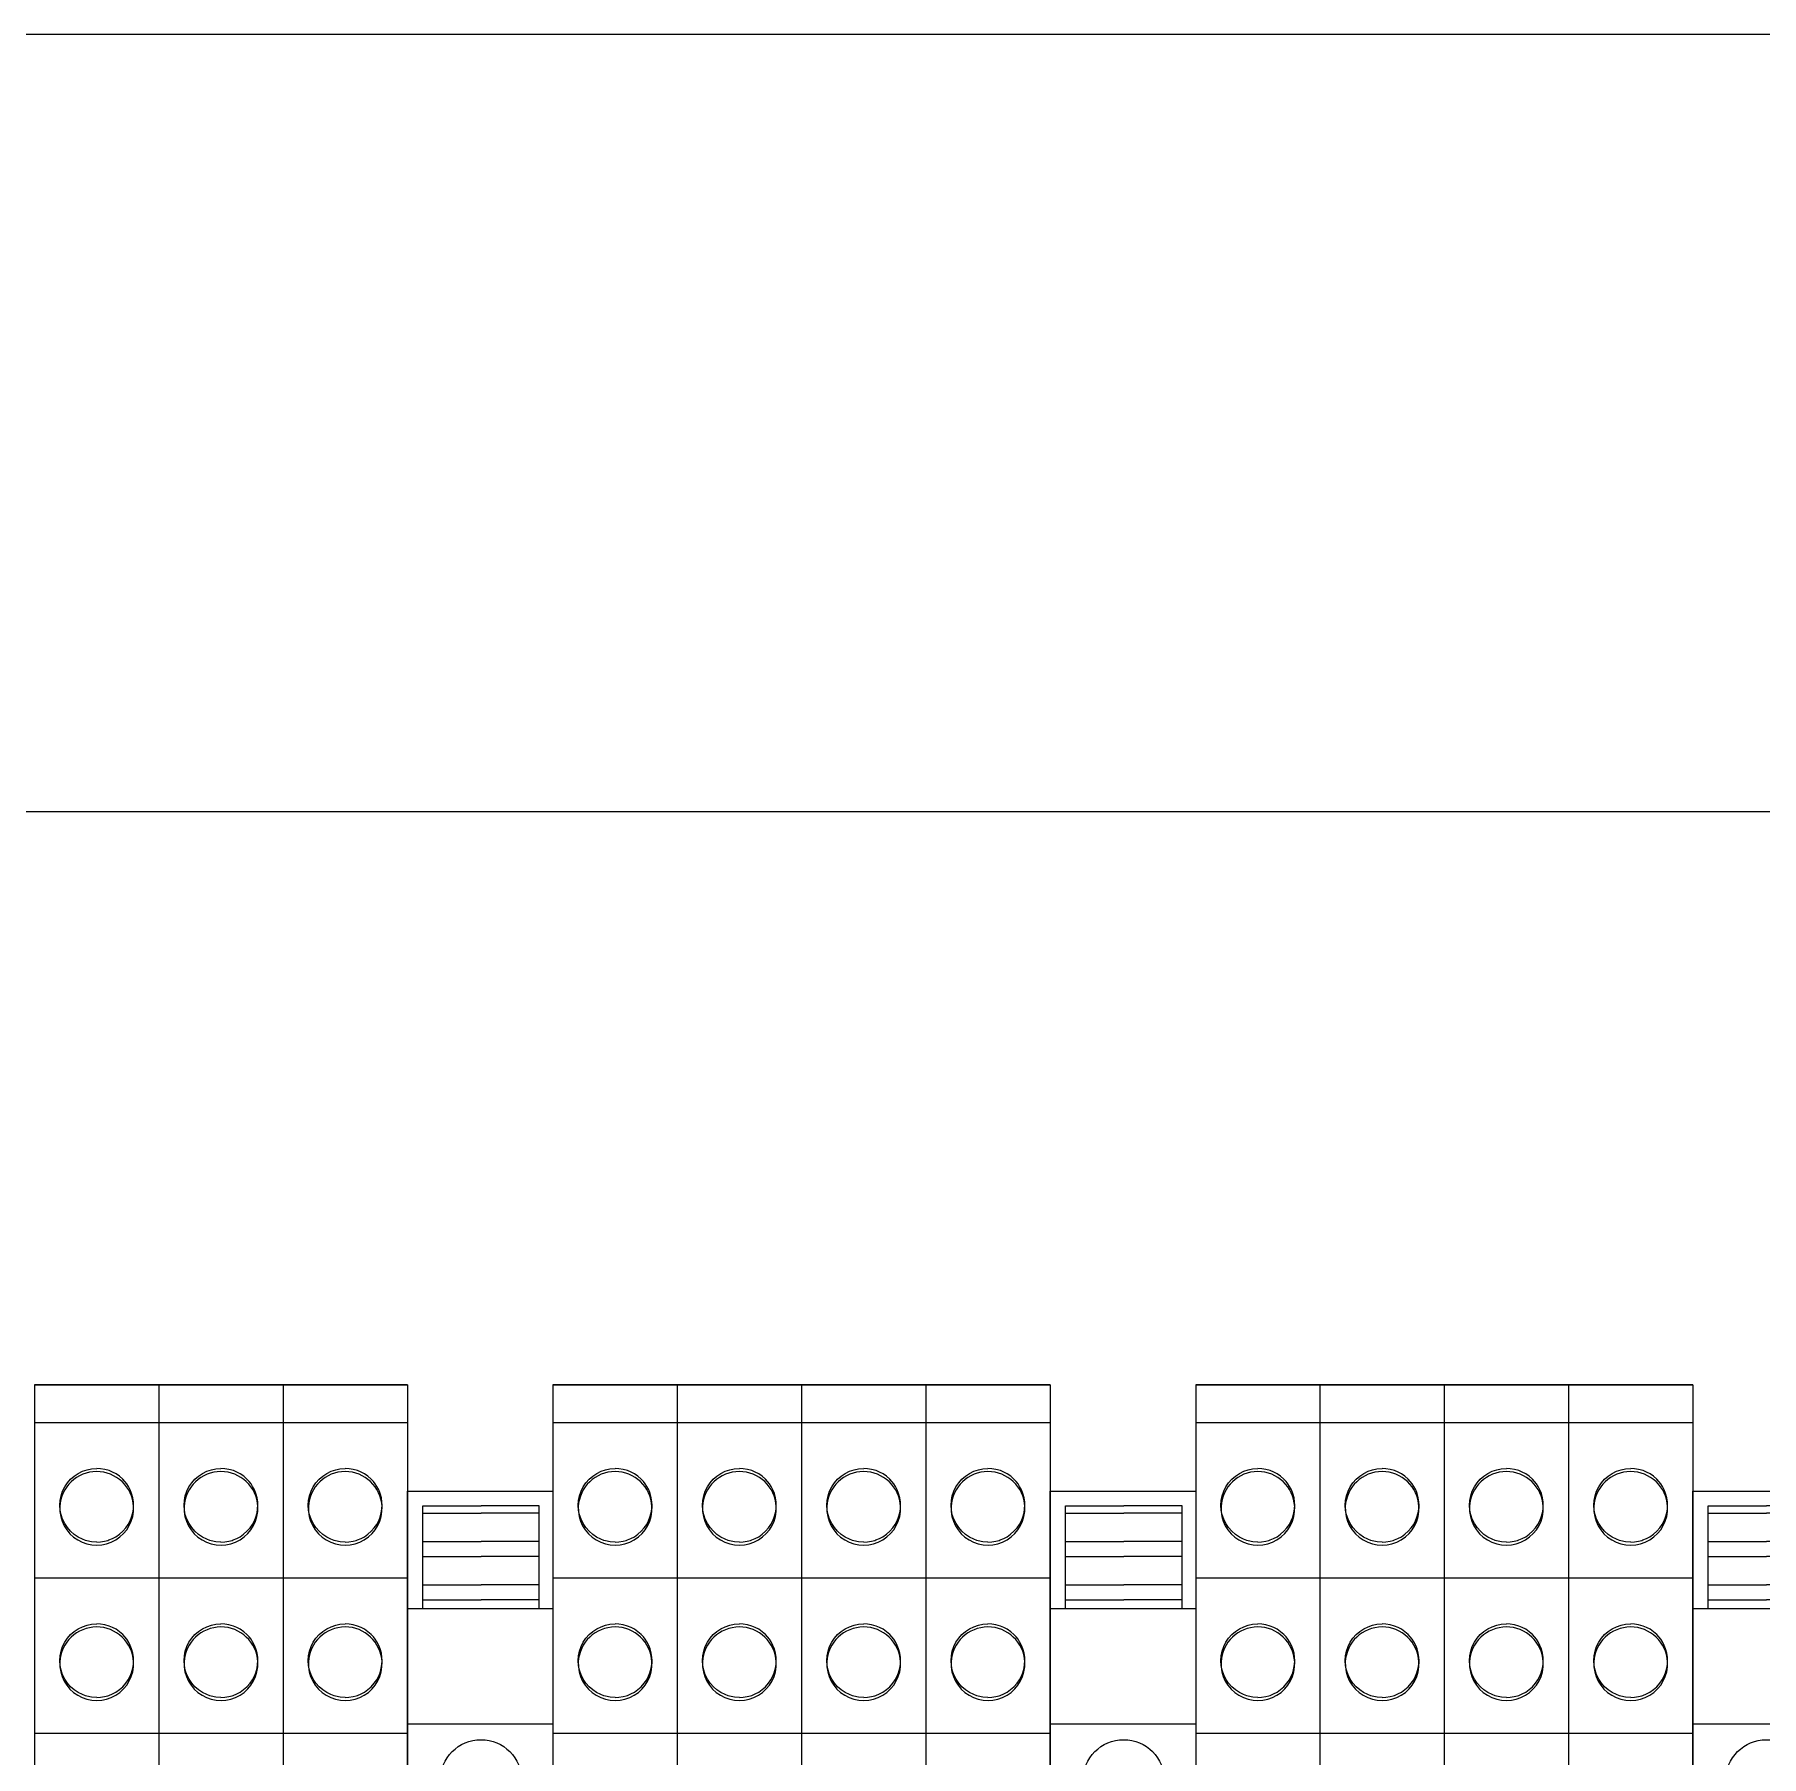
# Model space of a CAD drawing. Header units: millimetres. Extents: x 979 to 5828, y -1860 to 642.
# Drawn here: x 1389.6 to 1478.6, y 265.5 to 354.1 of the extents above; entities that cross this region are included whole.
import ezdxf

# ---------------------------------------------------------------- set-up
doc = ezdxf.new("R2010")
doc.units = ezdxf.units.MM
doc.layers.add('eProC - L2', color=41, linetype='Continuous', lineweight=20)

# ---------------------------------------------------------------- blocks, each defined once
blk = doc.blocks.new('eProC_Z_BPSN-SI-520')
at = {"layer": 'eProC - L2'}
for p, q in [((0.794, -6.05), (0.794, -0.749)), ((0.794, -0.749), (3.794, -0.749)), ((6.794, -0.749), (3.794, -0.749)), ((6.794, -6.05), (6.794, -0.749)), ((0.794, -1.131), (3.794, -1.131)), ((6.794, -1.131), (3.794, -1.131)), ((0.794, -2.594), (3.794, -2.594)), ((6.794, -2.594), (3.794, -2.594)), ((0.794, -3.358), (3.794, -3.358)), ((6.794, -3.358), (3.794, -3.358)), ((0.794, -4.822), (3.794, -4.822)), ((6.794, -4.822), (3.794, -4.822)), ((7.5, -6.05), (0, -6.05)), ((0.794, -5.585), (3.794, -5.585)), ((6.794, -5.585), (3.794, -5.585)), ((7.5, -11.996), (0, -11.996)), ((1.794, -42.11), (1.794, -21.11)), ((1.794, -21.11), (5.794, -21.11)), ((5.794, -42.11), (5.794, -21.11)), ((1.794, -27.11), (5.794, -27.11)), ((2.794, -35.795), (2.794, -27.11)), ((4.794, -35.795), (4.794, -27.11)), ((1.794, -35.795), (5.794, -35.795)), ((1.794, -37.396), (5.794, -37.396)), ((5.794, -38.389), (5.144, -37.396)), ((1.794, -42.11), (5.794, -42.11)), ((1.794, -59.11), (1.794, -44.11)), ((1.794, -44.11), (5.794, -44.11)), ((5.794, -59.11), (5.794, -44.11)), ((1.794, -59.11), (5.794, -59.11)), ((7.5, -60.072), (0, -60.072)), ((7.5, -61.577), (0, -61.577)), ((0.644, -78.601), (0.644, -61.577)), ((0.994, -78.601), (0.994, -61.577)), ((6.594, -61.647), (0.994, -61.647)), ((6.594, -78.601), (6.594, -61.577)), ((6.944, -78.601), (6.944, -61.577)), ((0.994, -67.83), (0.644, -67.83)), ((6.594, -67.83), (6.944, -67.83)), ((6.594, -68.91), (0.994, -68.91)), ((1.294, -77.853), (1.294, -69.103)), ((6.594, -69.103), (1.294, -69.103)), ((0.994, -70.001), (0.644, -70.001)), ((6.594, -69.783), (1.294, -69.783)), ((6.594, -70.001), (6.944, -70.001)), ((6.594, -70.757), (1.294, -70.757)), ((0.644, -71.801), (0.994, -71.801)), ((6.594, -71.919), (1.294, -71.919)), ((6.944, -71.801), (6.594, -71.801)), ((6.594, -72.893), (1.294, -72.893)), ((6.594, -74.054), (1.294, -74.054)), ((0.994, -74.801), (0.644, -74.801)), ((6.594, -75.029), (1.294, -75.029)), ((6.594, -74.801), (6.944, -74.801)), ((6.594, -76.19), (1.294, -76.19)), ((6.594, -77.165), (1.294, -77.165)), ((6.594, -77.853), (1.294, -77.853)), ((6.594, -78.601), (0.994, -78.601))]:
    blk.add_line(p, q, dxfattribs=at)
blk.add_lwpolyline([(0, 0), (7.5, 0), (7.5, -78.601), (0, -78.601)], close=True, dxfattribs=at)
for centre in [(3.794, -14.89), (3.794, -64.565)]:
    blk.add_circle(centre, 2.1, dxfattribs=at)

msp = doc.modelspace()

# ---------------------------------------------------------------- linework, layer by layer
msp.add_lwpolyline([(1098.068, 354.106), (1098.068, 314.106), (1598.068, 314.106), (1598.068, 354.106), (1098.068, 354.106)])
at = {"layer": 'eProC - L2'}
for p, q in [((1389.616, 284.581), (1389.616, 196.603)), ((1396.016, 284.581), (1389.616, 284.581)), ((1389.616, 284.581), (1389.616, 260.092)), ((1396.016, 284.58), (1389.616, 284.58)), ((1396.016, 284.574), (1389.616, 284.574)), ((1396.016, 284.581), (1396.016, 196.603)), ((1402.416, 284.581), (1396.016, 284.581)), ((1396.016, 284.581), (1396.016, 260.092)), ((1402.416, 284.58), (1396.016, 284.58)), ((1402.416, 284.574), (1396.016, 284.574)), ((1402.416, 284.581), (1402.416, 196.603)), ((1408.816, 284.581), (1402.416, 284.581)), ((1402.416, 284.581), (1402.416, 260.092)), ((1408.816, 284.58), (1402.416, 284.58)), ((1408.816, 284.574), (1402.416, 284.574)), ((1408.816, 284.581), (1408.816, 196.603)), ((1408.816, 284.581), (1408.816, 260.092)), ((1422.716, 284.581), (1416.316, 284.581)), ((1416.316, 284.581), (1416.316, 260.092)), ((1422.716, 284.58), (1416.316, 284.58)), ((1422.716, 284.574), (1416.316, 284.574)), ((1422.716, 284.581), (1422.716, 196.603)), ((1429.116, 284.581), (1422.716, 284.581)), ((1422.716, 284.581), (1422.716, 260.092)), ((1429.116, 284.58), (1422.716, 284.58)), ((1429.116, 284.574), (1422.716, 284.574)), ((1429.116, 284.581), (1429.116, 196.603)), ((1435.516, 284.581), (1429.116, 284.581)), ((1429.116, 284.581), (1429.116, 260.092)), ((1435.516, 284.58), (1429.116, 284.58)), ((1435.516, 284.574), (1429.116, 284.574)), ((1435.516, 284.581), (1435.516, 196.603)), ((1441.916, 284.581), (1435.516, 284.581)), ((1435.516, 284.581), (1435.516, 260.092)), ((1441.916, 284.58), (1435.516, 284.58)), ((1441.916, 284.574), (1435.516, 284.574)), ((1441.916, 284.581), (1441.916, 196.603)), ((1441.916, 284.581), (1441.916, 260.092)), ((1455.816, 284.581), (1449.416, 284.581)), ((1449.416, 284.581), (1449.416, 260.092)), ((1455.816, 284.58), (1449.416, 284.58)), ((1455.816, 284.574), (1449.416, 284.574)), ((1455.816, 284.581), (1455.816, 196.603)), ((1462.216, 284.581), (1455.816, 284.581)), ((1455.816, 284.581), (1455.816, 260.092)), ((1462.216, 284.58), (1455.816, 284.58)), ((1462.216, 284.574), (1455.816, 284.574)), ((1462.216, 284.581), (1462.216, 196.603)), ((1468.616, 284.581), (1462.216, 284.581)), ((1462.216, 284.581), (1462.216, 260.092)), ((1468.616, 284.58), (1462.216, 284.58)), ((1468.616, 284.574), (1462.216, 284.574)), ((1468.616, 284.581), (1468.616, 196.603)), ((1475.016, 284.581), (1468.616, 284.581)), ((1468.616, 284.581), (1468.616, 260.092)), ((1475.016, 284.58), (1468.616, 284.58)), ((1475.016, 284.574), (1468.616, 284.574)), ((1475.016, 284.581), (1475.016, 196.603)), ((1475.016, 284.581), (1475.016, 260.092)), ((1396.016, 282.629), (1389.616, 282.629)), ((1402.416, 282.629), (1396.016, 282.629)), ((1408.816, 282.629), (1402.416, 282.629)), ((1422.716, 282.629), (1416.316, 282.629)), ((1429.116, 282.629), (1422.716, 282.629)), ((1435.516, 282.629), (1429.116, 282.629)), ((1441.916, 282.629), (1435.516, 282.629)), ((1455.816, 282.629), (1449.416, 282.629)), ((1462.216, 282.629), (1455.816, 282.629)), ((1468.616, 282.629), (1462.216, 282.629)), ((1475.016, 282.629), (1468.616, 282.629)), ((1390.916, 278.388), (1390.916, 278.226)), ((1394.717, 278.226), (1394.717, 278.388)), ((1397.316, 278.388), (1397.316, 278.226)), ((1401.117, 278.226), (1401.117, 278.388)), ((1403.716, 278.388), (1403.716, 278.226)), ((1407.517, 278.226), (1407.517, 278.388)), ((1417.616, 278.388), (1417.616, 278.226)), ((1421.417, 278.226), (1421.417, 278.388)), ((1424.016, 278.388), (1424.016, 278.226)), ((1427.817, 278.226), (1427.817, 278.388)), ((1430.416, 278.388), (1430.416, 278.226)), ((1434.217, 278.226), (1434.217, 278.388)), ((1436.816, 278.388), (1436.816, 278.226)), ((1440.617, 278.226), (1440.617, 278.388)), ((1450.716, 278.388), (1450.716, 278.226)), ((1454.517, 278.226), (1454.517, 278.388)), ((1457.116, 278.388), (1457.116, 278.226)), ((1460.917, 278.226), (1460.917, 278.388)), ((1463.516, 278.388), (1463.516, 278.226)), ((1467.317, 278.226), (1467.317, 278.388)), ((1469.916, 278.388), (1469.916, 278.226)), ((1473.717, 278.226), (1473.717, 278.388)), ((1396.016, 274.629), (1389.616, 274.629)), ((1402.416, 274.629), (1396.016, 274.629)), ((1408.816, 274.629), (1402.416, 274.629)), ((1422.716, 274.629), (1416.316, 274.629)), ((1429.116, 274.629), (1422.716, 274.629)), ((1435.516, 274.629), (1429.116, 274.629)), ((1441.916, 274.629), (1435.516, 274.629)), ((1455.816, 274.629), (1449.416, 274.629)), ((1462.216, 274.629), (1455.816, 274.629)), ((1468.616, 274.629), (1462.216, 274.629)), ((1475.016, 274.629), (1468.616, 274.629)), ((1390.916, 270.388), (1390.916, 270.226)), ((1394.717, 270.226), (1394.717, 270.388)), ((1397.316, 270.388), (1397.316, 270.226)), ((1401.117, 270.226), (1401.117, 270.388)), ((1403.716, 270.388), (1403.716, 270.226)), ((1407.517, 270.226), (1407.517, 270.388)), ((1417.616, 270.388), (1417.616, 270.226)), ((1421.417, 270.226), (1421.417, 270.388)), ((1424.016, 270.388), (1424.016, 270.226)), ((1427.817, 270.226), (1427.817, 270.388)), ((1430.416, 270.388), (1430.416, 270.226)), ((1434.217, 270.226), (1434.217, 270.388)), ((1436.816, 270.388), (1436.816, 270.226)), ((1440.617, 270.226), (1440.617, 270.388)), ((1450.716, 270.388), (1450.716, 270.226)), ((1454.517, 270.226), (1454.517, 270.388)), ((1457.116, 270.388), (1457.116, 270.226)), ((1460.917, 270.226), (1460.917, 270.388)), ((1463.516, 270.388), (1463.516, 270.226)), ((1467.317, 270.226), (1467.317, 270.388)), ((1469.916, 270.388), (1469.916, 270.226)), ((1473.717, 270.226), (1473.717, 270.388)), ((1396.016, 266.629), (1389.616, 266.629)), ((1402.416, 266.629), (1396.016, 266.629)), ((1408.816, 266.629), (1402.416, 266.629)), ((1422.716, 266.629), (1416.316, 266.629)), ((1429.116, 266.629), (1422.716, 266.629)), ((1435.516, 266.629), (1429.116, 266.629)), ((1441.916, 266.629), (1435.516, 266.629)), ((1455.816, 266.629), (1449.416, 266.629)), ((1462.216, 266.629), (1455.816, 266.629)), ((1468.616, 266.629), (1462.216, 266.629)), ((1475.016, 266.629), (1468.616, 266.629))]:
    msp.add_line(p, q, dxfattribs=at)
for points in [[(1390.916, 278.388), (1390.932, 278.636), (1390.981, 278.878), (1391.061, 279.113), (1391.171, 279.335), (1391.309, 279.539), (1391.473, 279.726), (1391.661, 279.889), (1391.867, 280.026), (1392.089, 280.135), (1392.325, 280.214), (1392.546, 280.257), (1392.817, 280.278)], [(1394.717, 278.388), (1394.709, 278.563), (1394.678, 278.767), (1394.617, 278.993), (1394.545, 279.174), (1394.447, 279.36), (1394.365, 279.485), (1394.269, 279.608), (1394.158, 279.728), (1393.989, 279.877), (1393.812, 279.999), (1393.634, 280.095), (1393.456, 280.168), (1393.228, 280.234), (1393.013, 280.268), (1392.817, 280.278)], [(1397.316, 278.388), (1397.332, 278.636), (1397.381, 278.878), (1397.461, 279.113), (1397.571, 279.335), (1397.709, 279.539), (1397.873, 279.726), (1398.061, 279.889), (1398.267, 280.026), (1398.489, 280.135), (1398.725, 280.214), (1398.946, 280.257), (1399.217, 280.278)], [(1401.117, 278.388), (1401.109, 278.563), (1401.078, 278.767), (1401.017, 278.993), (1400.945, 279.174), (1400.847, 279.36), (1400.765, 279.485), (1400.669, 279.608), (1400.558, 279.728), (1400.389, 279.877), (1400.212, 279.999), (1400.034, 280.095), (1399.856, 280.168), (1399.628, 280.234), (1399.413, 280.268), (1399.217, 280.278)], [(1403.716, 278.388), (1403.732, 278.636), (1403.781, 278.878), (1403.861, 279.113), (1403.971, 279.335), (1404.109, 279.539), (1404.273, 279.726), (1404.461, 279.889), (1404.667, 280.026), (1404.889, 280.135), (1405.125, 280.214), (1405.346, 280.257), (1405.617, 280.278)], [(1407.517, 278.388), (1407.509, 278.563), (1407.478, 278.767), (1407.417, 278.993), (1407.345, 279.174), (1407.247, 279.36), (1407.165, 279.485), (1407.069, 279.608), (1406.958, 279.728), (1406.789, 279.877), (1406.612, 279.999), (1406.434, 280.095), (1406.256, 280.168), (1406.028, 280.234), (1405.813, 280.268), (1405.617, 280.278)], [(1417.616, 278.388), (1417.632, 278.636), (1417.681, 278.878), (1417.761, 279.113), (1417.871, 279.335), (1418.009, 279.539), (1418.173, 279.726), (1418.361, 279.889), (1418.567, 280.026), (1418.789, 280.135), (1419.025, 280.214), (1419.246, 280.257), (1419.517, 280.278)], [(1421.417, 278.388), (1421.409, 278.563), (1421.378, 278.767), (1421.317, 278.993), (1421.245, 279.174), (1421.147, 279.36), (1421.065, 279.485), (1420.969, 279.608), (1420.858, 279.728), (1420.689, 279.877), (1420.512, 279.999), (1420.334, 280.095), (1420.156, 280.168), (1419.928, 280.234), (1419.713, 280.268), (1419.517, 280.278)], [(1424.016, 278.388), (1424.032, 278.636), (1424.081, 278.878), (1424.161, 279.113), (1424.271, 279.335), (1424.409, 279.539), (1424.573, 279.726), (1424.761, 279.889), (1424.967, 280.026), (1425.189, 280.135), (1425.425, 280.214), (1425.646, 280.257), (1425.917, 280.278)], [(1427.817, 278.388), (1427.809, 278.563), (1427.778, 278.767), (1427.717, 278.993), (1427.645, 279.174), (1427.547, 279.36), (1427.465, 279.485), (1427.369, 279.608), (1427.258, 279.728), (1427.089, 279.877), (1426.912, 279.999), (1426.734, 280.095), (1426.556, 280.168), (1426.328, 280.234), (1426.113, 280.268), (1425.917, 280.278)], [(1430.416, 278.388), (1430.432, 278.636), (1430.481, 278.878), (1430.561, 279.113), (1430.671, 279.335), (1430.809, 279.539), (1430.973, 279.726), (1431.161, 279.889), (1431.367, 280.026), (1431.589, 280.135), (1431.825, 280.214), (1432.046, 280.257), (1432.317, 280.278)], [(1434.217, 278.388), (1434.209, 278.563), (1434.178, 278.767), (1434.117, 278.993), (1434.045, 279.174), (1433.947, 279.36), (1433.865, 279.485), (1433.769, 279.608), (1433.658, 279.728), (1433.489, 279.877), (1433.312, 279.999), (1433.134, 280.095), (1432.956, 280.168), (1432.728, 280.234), (1432.513, 280.268), (1432.317, 280.278)], [(1436.816, 278.388), (1436.832, 278.636), (1436.881, 278.878), (1436.961, 279.113), (1437.071, 279.335), (1437.209, 279.539), (1437.373, 279.726), (1437.561, 279.889), (1437.767, 280.026), (1437.989, 280.135), (1438.225, 280.214), (1438.446, 280.257), (1438.717, 280.278)], [(1440.617, 278.388), (1440.609, 278.563), (1440.578, 278.767), (1440.517, 278.993), (1440.445, 279.174), (1440.347, 279.36), (1440.265, 279.485), (1440.169, 279.608), (1440.058, 279.728), (1439.889, 279.877), (1439.712, 279.999), (1439.534, 280.095), (1439.356, 280.168), (1439.128, 280.234), (1438.913, 280.268), (1438.717, 280.278)], [(1450.716, 278.388), (1450.732, 278.636), (1450.781, 278.878), (1450.861, 279.113), (1450.971, 279.335), (1451.109, 279.539), (1451.273, 279.726), (1451.461, 279.889), (1451.667, 280.026), (1451.889, 280.135), (1452.125, 280.214), (1452.346, 280.257), (1452.617, 280.278)], [(1454.517, 278.388), (1454.509, 278.563), (1454.478, 278.767), (1454.417, 278.993), (1454.345, 279.174), (1454.247, 279.36), (1454.165, 279.485), (1454.069, 279.608), (1453.958, 279.728), (1453.789, 279.877), (1453.612, 279.999), (1453.434, 280.095), (1453.256, 280.168), (1453.028, 280.234), (1452.813, 280.268), (1452.617, 280.278)], [(1457.116, 278.388), (1457.132, 278.636), (1457.181, 278.878), (1457.261, 279.113), (1457.371, 279.335), (1457.509, 279.539), (1457.673, 279.726), (1457.861, 279.889), (1458.067, 280.026), (1458.289, 280.135), (1458.525, 280.214), (1458.746, 280.257), (1459.017, 280.278)], [(1460.917, 278.388), (1460.909, 278.563), (1460.878, 278.767), (1460.817, 278.993), (1460.745, 279.174), (1460.647, 279.36), (1460.565, 279.485), (1460.469, 279.608), (1460.358, 279.728), (1460.189, 279.877), (1460.012, 279.999), (1459.834, 280.095), (1459.656, 280.168), (1459.428, 280.234), (1459.213, 280.268), (1459.017, 280.278)], [(1463.516, 278.388), (1463.532, 278.636), (1463.581, 278.878), (1463.661, 279.113), (1463.771, 279.335), (1463.909, 279.539), (1464.073, 279.726), (1464.261, 279.889), (1464.467, 280.026), (1464.689, 280.135), (1464.925, 280.214), (1465.146, 280.257), (1465.417, 280.278)], [(1467.317, 278.388), (1467.309, 278.563), (1467.278, 278.767), (1467.217, 278.993), (1467.145, 279.174), (1467.047, 279.36), (1466.965, 279.485), (1466.869, 279.608), (1466.758, 279.728), (1466.589, 279.877), (1466.412, 279.999), (1466.234, 280.095), (1466.056, 280.168), (1465.828, 280.234), (1465.613, 280.268), (1465.417, 280.278)], [(1469.916, 278.388), (1469.932, 278.636), (1469.981, 278.878), (1470.061, 279.113), (1470.171, 279.335), (1470.309, 279.539), (1470.473, 279.726), (1470.661, 279.889), (1470.867, 280.026), (1471.089, 280.135), (1471.325, 280.214), (1471.546, 280.257), (1471.817, 280.278)], [(1473.717, 278.388), (1473.709, 278.563), (1473.678, 278.767), (1473.617, 278.993), (1473.545, 279.174), (1473.447, 279.36), (1473.365, 279.485), (1473.269, 279.608), (1473.158, 279.728), (1472.989, 279.877), (1472.812, 279.999), (1472.634, 280.095), (1472.456, 280.168), (1472.228, 280.234), (1472.013, 280.268), (1471.817, 280.278)], [(1392.242, 276.578), (1392.081, 276.636), (1391.864, 276.743), (1391.662, 276.88), (1391.474, 277.046), (1391.309, 277.234), (1391.172, 277.439), (1391.061, 277.662), (1390.981, 277.898), (1390.933, 278.14), (1390.916, 278.388), (1390.916, 278.388)], [(1393.387, 276.577), (1393.451, 276.599), (1393.629, 276.672), (1393.809, 276.769), (1393.986, 276.893), (1394.158, 277.044), (1394.314, 277.221), (1394.441, 277.404), (1394.539, 277.587), (1394.612, 277.767), (1394.675, 277.993), (1394.707, 278.201), (1394.717, 278.385), (1394.717, 278.388)], [(1398.642, 276.578), (1398.481, 276.636), (1398.264, 276.743), (1398.062, 276.88), (1397.874, 277.046), (1397.709, 277.234), (1397.572, 277.439), (1397.461, 277.662), (1397.381, 277.898), (1397.333, 278.14), (1397.316, 278.388), (1397.316, 278.388)], [(1399.787, 276.577), (1399.851, 276.599), (1400.029, 276.672), (1400.209, 276.769), (1400.386, 276.893), (1400.558, 277.044), (1400.714, 277.221), (1400.841, 277.404), (1400.939, 277.587), (1401.012, 277.767), (1401.075, 277.993), (1401.107, 278.201), (1401.117, 278.385), (1401.117, 278.388)], [(1405.042, 276.578), (1404.881, 276.636), (1404.664, 276.743), (1404.462, 276.88), (1404.274, 277.046), (1404.109, 277.234), (1403.972, 277.439), (1403.861, 277.662), (1403.781, 277.898), (1403.733, 278.14), (1403.716, 278.388), (1403.716, 278.388)], [(1406.187, 276.577), (1406.251, 276.599), (1406.429, 276.672), (1406.609, 276.769), (1406.786, 276.893), (1406.958, 277.044), (1407.114, 277.221), (1407.241, 277.404), (1407.339, 277.587), (1407.412, 277.767), (1407.475, 277.993), (1407.507, 278.201), (1407.517, 278.385), (1407.517, 278.388)], [(1418.942, 276.578), (1418.781, 276.636), (1418.564, 276.743), (1418.362, 276.88), (1418.174, 277.046), (1418.009, 277.234), (1417.872, 277.439), (1417.761, 277.662), (1417.681, 277.898), (1417.633, 278.14), (1417.616, 278.388), (1417.616, 278.388)], [(1420.087, 276.577), (1420.151, 276.599), (1420.329, 276.672), (1420.509, 276.769), (1420.686, 276.893), (1420.858, 277.044), (1421.014, 277.221), (1421.141, 277.404), (1421.239, 277.587), (1421.312, 277.767), (1421.375, 277.993), (1421.407, 278.201), (1421.417, 278.385), (1421.417, 278.388)], [(1425.342, 276.578), (1425.181, 276.636), (1424.964, 276.743), (1424.762, 276.88), (1424.574, 277.046), (1424.409, 277.234), (1424.272, 277.439), (1424.161, 277.662), (1424.081, 277.898), (1424.033, 278.14), (1424.016, 278.388), (1424.016, 278.388)], [(1426.487, 276.577), (1426.551, 276.599), (1426.729, 276.672), (1426.909, 276.769), (1427.086, 276.893), (1427.258, 277.044), (1427.414, 277.221), (1427.541, 277.404), (1427.639, 277.587), (1427.712, 277.767), (1427.775, 277.993), (1427.807, 278.201), (1427.817, 278.385), (1427.817, 278.388)], [(1431.742, 276.578), (1431.581, 276.636), (1431.364, 276.743), (1431.162, 276.88), (1430.974, 277.046), (1430.809, 277.234), (1430.672, 277.439), (1430.561, 277.662), (1430.481, 277.898), (1430.433, 278.14), (1430.416, 278.388), (1430.416, 278.388)], [(1432.887, 276.577), (1432.951, 276.599), (1433.129, 276.672), (1433.309, 276.769), (1433.486, 276.893), (1433.658, 277.044), (1433.814, 277.221), (1433.941, 277.404), (1434.039, 277.587), (1434.112, 277.767), (1434.175, 277.993), (1434.207, 278.201), (1434.217, 278.385), (1434.217, 278.388)], [(1438.142, 276.578), (1437.981, 276.636), (1437.764, 276.743), (1437.562, 276.88), (1437.374, 277.046), (1437.209, 277.234), (1437.072, 277.439), (1436.961, 277.662), (1436.881, 277.898), (1436.833, 278.14), (1436.816, 278.388), (1436.816, 278.388)], [(1439.287, 276.577), (1439.351, 276.599), (1439.529, 276.672), (1439.709, 276.769), (1439.886, 276.893), (1440.058, 277.044), (1440.214, 277.221), (1440.341, 277.404), (1440.439, 277.587), (1440.512, 277.767), (1440.575, 277.993), (1440.607, 278.201), (1440.617, 278.385), (1440.617, 278.388)], [(1452.042, 276.578), (1451.881, 276.636), (1451.664, 276.743), (1451.462, 276.88), (1451.274, 277.046), (1451.109, 277.234), (1450.972, 277.439), (1450.861, 277.662), (1450.781, 277.898), (1450.733, 278.14), (1450.716, 278.388), (1450.716, 278.388)], [(1453.187, 276.577), (1453.251, 276.599), (1453.429, 276.672), (1453.609, 276.769), (1453.786, 276.893), (1453.958, 277.044), (1454.114, 277.221), (1454.241, 277.404), (1454.339, 277.587), (1454.412, 277.767), (1454.475, 277.993), (1454.507, 278.201), (1454.517, 278.385), (1454.517, 278.388)], [(1458.442, 276.578), (1458.281, 276.636), (1458.064, 276.743), (1457.862, 276.88), (1457.674, 277.046), (1457.509, 277.234), (1457.372, 277.439), (1457.261, 277.662), (1457.181, 277.898), (1457.133, 278.14), (1457.116, 278.388), (1457.116, 278.388)], [(1459.587, 276.577), (1459.651, 276.599), (1459.829, 276.672), (1460.009, 276.769), (1460.186, 276.893), (1460.358, 277.044), (1460.514, 277.221), (1460.641, 277.404), (1460.739, 277.587), (1460.812, 277.767), (1460.875, 277.993), (1460.907, 278.201), (1460.917, 278.385), (1460.917, 278.388)], [(1464.842, 276.578), (1464.681, 276.636), (1464.464, 276.743), (1464.262, 276.88), (1464.074, 277.046), (1463.909, 277.234), (1463.772, 277.439), (1463.661, 277.662), (1463.581, 277.898), (1463.533, 278.14), (1463.516, 278.388), (1463.516, 278.388)], [(1465.987, 276.577), (1466.051, 276.599), (1466.229, 276.672), (1466.409, 276.769), (1466.586, 276.893), (1466.758, 277.044), (1466.914, 277.221), (1467.041, 277.404), (1467.139, 277.587), (1467.212, 277.767), (1467.275, 277.993), (1467.307, 278.201), (1467.317, 278.385), (1467.317, 278.388)], [(1471.242, 276.578), (1471.081, 276.636), (1470.864, 276.743), (1470.662, 276.88), (1470.474, 277.046), (1470.309, 277.234), (1470.172, 277.439), (1470.061, 277.662), (1469.981, 277.898), (1469.933, 278.14), (1469.916, 278.388), (1469.916, 278.388)], [(1472.387, 276.577), (1472.451, 276.599), (1472.629, 276.672), (1472.809, 276.769), (1472.986, 276.893), (1473.158, 277.044), (1473.314, 277.221), (1473.441, 277.404), (1473.539, 277.587), (1473.612, 277.767), (1473.675, 277.993), (1473.707, 278.201), (1473.717, 278.385), (1473.717, 278.388)], [(1392.817, 276.489), (1392.557, 276.509), (1392.312, 276.558), (1392.242, 276.578)], [(1392.817, 276.489), (1393.01, 276.499), (1393.223, 276.533), (1393.387, 276.577)], [(1399.217, 276.489), (1398.957, 276.509), (1398.712, 276.558), (1398.642, 276.578)], [(1399.217, 276.489), (1399.41, 276.499), (1399.623, 276.533), (1399.787, 276.577)], [(1405.617, 276.489), (1405.357, 276.509), (1405.112, 276.558), (1405.042, 276.578)], [(1405.617, 276.489), (1405.81, 276.499), (1406.023, 276.533), (1406.187, 276.577)], [(1419.517, 276.489), (1419.257, 276.509), (1419.012, 276.558), (1418.942, 276.578)], [(1419.517, 276.489), (1419.71, 276.499), (1419.923, 276.533), (1420.087, 276.577)], [(1425.917, 276.489), (1425.657, 276.509), (1425.412, 276.558), (1425.342, 276.578)], [(1425.917, 276.489), (1426.11, 276.499), (1426.323, 276.533), (1426.487, 276.577)], [(1432.317, 276.489), (1432.057, 276.509), (1431.812, 276.558), (1431.742, 276.578)], [(1432.317, 276.489), (1432.51, 276.499), (1432.723, 276.533), (1432.887, 276.577)], [(1438.717, 276.489), (1438.457, 276.509), (1438.212, 276.558), (1438.142, 276.578)], [(1438.717, 276.489), (1438.91, 276.499), (1439.123, 276.533), (1439.287, 276.577)], [(1452.617, 276.489), (1452.357, 276.509), (1452.112, 276.558), (1452.042, 276.578)], [(1452.617, 276.489), (1452.81, 276.499), (1453.023, 276.533), (1453.187, 276.577)], [(1459.017, 276.489), (1458.757, 276.509), (1458.512, 276.558), (1458.442, 276.578)], [(1459.017, 276.489), (1459.21, 276.499), (1459.423, 276.533), (1459.587, 276.577)], [(1465.417, 276.489), (1465.157, 276.509), (1464.912, 276.558), (1464.842, 276.578)], [(1465.417, 276.489), (1465.61, 276.499), (1465.823, 276.533), (1465.987, 276.577)], [(1471.817, 276.489), (1471.557, 276.509), (1471.312, 276.558), (1471.242, 276.578)], [(1471.817, 276.489), (1472.01, 276.499), (1472.223, 276.533), (1472.387, 276.577)], [(1390.916, 270.388), (1390.932, 270.636), (1390.981, 270.878), (1391.061, 271.113), (1391.171, 271.335), (1391.309, 271.539), (1391.473, 271.726), (1391.661, 271.889), (1391.867, 272.026), (1392.089, 272.135), (1392.325, 272.214), (1392.546, 272.257), (1392.817, 272.278)], [(1394.717, 270.388), (1394.709, 270.563), (1394.678, 270.767), (1394.617, 270.993), (1394.545, 271.174), (1394.447, 271.36), (1394.365, 271.485), (1394.269, 271.608), (1394.158, 271.728), (1393.989, 271.877), (1393.812, 271.999), (1393.634, 272.095), (1393.456, 272.168), (1393.228, 272.234), (1393.013, 272.268), (1392.817, 272.278)], [(1397.316, 270.388), (1397.332, 270.636), (1397.381, 270.878), (1397.461, 271.113), (1397.571, 271.335), (1397.709, 271.539), (1397.873, 271.726), (1398.061, 271.889), (1398.267, 272.026), (1398.489, 272.135), (1398.725, 272.214), (1398.946, 272.257), (1399.217, 272.278)], [(1401.117, 270.388), (1401.109, 270.563), (1401.078, 270.767), (1401.017, 270.993), (1400.945, 271.174), (1400.847, 271.36), (1400.765, 271.485), (1400.669, 271.608), (1400.558, 271.728), (1400.389, 271.877), (1400.212, 271.999), (1400.034, 272.095), (1399.856, 272.168), (1399.628, 272.234), (1399.413, 272.268), (1399.217, 272.278)], [(1403.716, 270.388), (1403.732, 270.636), (1403.781, 270.878), (1403.861, 271.113), (1403.971, 271.335), (1404.109, 271.539), (1404.273, 271.726), (1404.461, 271.889), (1404.667, 272.026), (1404.889, 272.135), (1405.125, 272.214), (1405.346, 272.257), (1405.617, 272.278)], [(1407.517, 270.388), (1407.509, 270.563), (1407.478, 270.767), (1407.417, 270.993), (1407.345, 271.174), (1407.247, 271.36), (1407.165, 271.485), (1407.069, 271.608), (1406.958, 271.728), (1406.789, 271.877), (1406.612, 271.999), (1406.434, 272.095), (1406.256, 272.168), (1406.028, 272.234), (1405.813, 272.268), (1405.617, 272.278)], [(1417.616, 270.388), (1417.632, 270.636), (1417.681, 270.878), (1417.761, 271.113), (1417.871, 271.335), (1418.009, 271.539), (1418.173, 271.726), (1418.361, 271.889), (1418.567, 272.026), (1418.789, 272.135), (1419.025, 272.214), (1419.246, 272.257), (1419.517, 272.278)], [(1421.417, 270.388), (1421.409, 270.563), (1421.378, 270.767), (1421.317, 270.993), (1421.245, 271.174), (1421.147, 271.36), (1421.065, 271.485), (1420.969, 271.608), (1420.858, 271.728), (1420.689, 271.877), (1420.512, 271.999), (1420.334, 272.095), (1420.156, 272.168), (1419.928, 272.234), (1419.713, 272.268), (1419.517, 272.278)], [(1424.016, 270.388), (1424.032, 270.636), (1424.081, 270.878), (1424.161, 271.113), (1424.271, 271.335), (1424.409, 271.539), (1424.573, 271.726), (1424.761, 271.889), (1424.967, 272.026), (1425.189, 272.135), (1425.425, 272.214), (1425.646, 272.257), (1425.917, 272.278)], [(1427.817, 270.388), (1427.809, 270.563), (1427.778, 270.767), (1427.717, 270.993), (1427.645, 271.174), (1427.547, 271.36), (1427.465, 271.485), (1427.369, 271.608), (1427.258, 271.728), (1427.089, 271.877), (1426.912, 271.999), (1426.734, 272.095), (1426.556, 272.168), (1426.328, 272.234), (1426.113, 272.268), (1425.917, 272.278)], [(1430.416, 270.388), (1430.432, 270.636), (1430.481, 270.878), (1430.561, 271.113), (1430.671, 271.335), (1430.809, 271.539), (1430.973, 271.726), (1431.161, 271.889), (1431.367, 272.026), (1431.589, 272.135), (1431.825, 272.214), (1432.046, 272.257), (1432.317, 272.278)], [(1434.217, 270.388), (1434.209, 270.563), (1434.178, 270.767), (1434.117, 270.993), (1434.045, 271.174), (1433.947, 271.36), (1433.865, 271.485), (1433.769, 271.608), (1433.658, 271.728), (1433.489, 271.877), (1433.312, 271.999), (1433.134, 272.095), (1432.956, 272.168), (1432.728, 272.234), (1432.513, 272.268), (1432.317, 272.278)], [(1436.816, 270.388), (1436.832, 270.636), (1436.881, 270.878), (1436.961, 271.113), (1437.071, 271.335), (1437.209, 271.539), (1437.373, 271.726), (1437.561, 271.889), (1437.767, 272.026), (1437.989, 272.135), (1438.225, 272.214), (1438.446, 272.257), (1438.717, 272.278)], [(1440.617, 270.388), (1440.609, 270.563), (1440.578, 270.767), (1440.517, 270.993), (1440.445, 271.174), (1440.347, 271.36), (1440.265, 271.485), (1440.169, 271.608), (1440.058, 271.728), (1439.889, 271.877), (1439.712, 271.999), (1439.534, 272.095), (1439.356, 272.168), (1439.128, 272.234), (1438.913, 272.268), (1438.717, 272.278)], [(1450.716, 270.388), (1450.732, 270.636), (1450.781, 270.878), (1450.861, 271.113), (1450.971, 271.335), (1451.109, 271.539), (1451.273, 271.726), (1451.461, 271.889), (1451.667, 272.026), (1451.889, 272.135), (1452.125, 272.214), (1452.346, 272.257), (1452.617, 272.278)], [(1454.517, 270.388), (1454.509, 270.563), (1454.478, 270.767), (1454.417, 270.993), (1454.345, 271.174), (1454.247, 271.36), (1454.165, 271.485), (1454.069, 271.608), (1453.958, 271.728), (1453.789, 271.877), (1453.612, 271.999), (1453.434, 272.095), (1453.256, 272.168), (1453.028, 272.234), (1452.813, 272.268), (1452.617, 272.278)], [(1457.116, 270.388), (1457.132, 270.636), (1457.181, 270.878), (1457.261, 271.113), (1457.371, 271.335), (1457.509, 271.539), (1457.673, 271.726), (1457.861, 271.889), (1458.067, 272.026), (1458.289, 272.135), (1458.525, 272.214), (1458.746, 272.257), (1459.017, 272.278)], [(1460.917, 270.388), (1460.909, 270.563), (1460.878, 270.767), (1460.817, 270.993), (1460.745, 271.174), (1460.647, 271.36), (1460.565, 271.485), (1460.469, 271.608), (1460.358, 271.728), (1460.189, 271.877), (1460.012, 271.999), (1459.834, 272.095), (1459.656, 272.168), (1459.428, 272.234), (1459.213, 272.268), (1459.017, 272.278)], [(1463.516, 270.388), (1463.532, 270.636), (1463.581, 270.878), (1463.661, 271.113), (1463.771, 271.335), (1463.909, 271.539), (1464.073, 271.726), (1464.261, 271.889), (1464.467, 272.026), (1464.689, 272.135), (1464.925, 272.214), (1465.146, 272.257), (1465.417, 272.278)], [(1467.317, 270.388), (1467.309, 270.563), (1467.278, 270.767), (1467.217, 270.993), (1467.145, 271.174), (1467.047, 271.36), (1466.965, 271.485), (1466.869, 271.608), (1466.758, 271.728), (1466.589, 271.877), (1466.412, 271.999), (1466.234, 272.095), (1466.056, 272.168), (1465.828, 272.234), (1465.613, 272.268), (1465.417, 272.278)], [(1469.916, 270.388), (1469.932, 270.636), (1469.981, 270.878), (1470.061, 271.113), (1470.171, 271.335), (1470.309, 271.539), (1470.473, 271.726), (1470.661, 271.889), (1470.867, 272.026), (1471.089, 272.135), (1471.325, 272.214), (1471.546, 272.257), (1471.817, 272.278)], [(1473.717, 270.388), (1473.709, 270.563), (1473.678, 270.767), (1473.617, 270.993), (1473.545, 271.174), (1473.447, 271.36), (1473.365, 271.485), (1473.269, 271.608), (1473.158, 271.728), (1472.989, 271.877), (1472.812, 271.999), (1472.634, 272.095), (1472.456, 272.168), (1472.228, 272.234), (1472.013, 272.268), (1471.817, 272.278)], [(1392.242, 268.578), (1392.081, 268.636), (1391.864, 268.743), (1391.662, 268.88), (1391.474, 269.046), (1391.309, 269.234), (1391.172, 269.439), (1391.061, 269.662), (1390.981, 269.898), (1390.933, 270.14), (1390.916, 270.388), (1390.916, 270.388)], [(1393.387, 268.577), (1393.451, 268.599), (1393.629, 268.672), (1393.809, 268.769), (1393.986, 268.893), (1394.158, 269.044), (1394.314, 269.221), (1394.441, 269.404), (1394.539, 269.587), (1394.612, 269.767), (1394.675, 269.993), (1394.707, 270.201), (1394.717, 270.385), (1394.717, 270.388)], [(1398.642, 268.578), (1398.481, 268.636), (1398.264, 268.743), (1398.062, 268.88), (1397.874, 269.046), (1397.709, 269.234), (1397.572, 269.439), (1397.461, 269.662), (1397.381, 269.898), (1397.333, 270.14), (1397.316, 270.388), (1397.316, 270.388)], [(1399.787, 268.577), (1399.851, 268.599), (1400.029, 268.672), (1400.209, 268.769), (1400.386, 268.893), (1400.558, 269.044), (1400.714, 269.221), (1400.841, 269.404), (1400.939, 269.587), (1401.012, 269.767), (1401.075, 269.993), (1401.107, 270.201), (1401.117, 270.385), (1401.117, 270.388)], [(1405.042, 268.578), (1404.881, 268.636), (1404.664, 268.743), (1404.462, 268.88), (1404.274, 269.046), (1404.109, 269.234), (1403.972, 269.439), (1403.861, 269.662), (1403.781, 269.898), (1403.733, 270.14), (1403.716, 270.388), (1403.716, 270.388)], [(1406.187, 268.577), (1406.251, 268.599), (1406.429, 268.672), (1406.609, 268.769), (1406.786, 268.893), (1406.958, 269.044), (1407.114, 269.221), (1407.241, 269.404), (1407.339, 269.587), (1407.412, 269.767), (1407.475, 269.993), (1407.507, 270.201), (1407.517, 270.385), (1407.517, 270.388)], [(1418.942, 268.578), (1418.781, 268.636), (1418.564, 268.743), (1418.362, 268.88), (1418.174, 269.046), (1418.009, 269.234), (1417.872, 269.439), (1417.761, 269.662), (1417.681, 269.898), (1417.633, 270.14), (1417.616, 270.388), (1417.616, 270.388)], [(1420.087, 268.577), (1420.151, 268.599), (1420.329, 268.672), (1420.509, 268.769), (1420.686, 268.893), (1420.858, 269.044), (1421.014, 269.221), (1421.141, 269.404), (1421.239, 269.587), (1421.312, 269.767), (1421.375, 269.993), (1421.407, 270.201), (1421.417, 270.385), (1421.417, 270.388)], [(1425.342, 268.578), (1425.181, 268.636), (1424.964, 268.743), (1424.762, 268.88), (1424.574, 269.046), (1424.409, 269.234), (1424.272, 269.439), (1424.161, 269.662), (1424.081, 269.898), (1424.033, 270.14), (1424.016, 270.388), (1424.016, 270.388)], [(1426.487, 268.577), (1426.551, 268.599), (1426.729, 268.672), (1426.909, 268.769), (1427.086, 268.893), (1427.258, 269.044), (1427.414, 269.221), (1427.541, 269.404), (1427.639, 269.587), (1427.712, 269.767), (1427.775, 269.993), (1427.807, 270.201), (1427.817, 270.385), (1427.817, 270.388)], [(1431.742, 268.578), (1431.581, 268.636), (1431.364, 268.743), (1431.162, 268.88), (1430.974, 269.046), (1430.809, 269.234), (1430.672, 269.439), (1430.561, 269.662), (1430.481, 269.898), (1430.433, 270.14), (1430.416, 270.388), (1430.416, 270.388)], [(1432.887, 268.577), (1432.951, 268.599), (1433.129, 268.672), (1433.309, 268.769), (1433.486, 268.893), (1433.658, 269.044), (1433.814, 269.221), (1433.941, 269.404), (1434.039, 269.587), (1434.112, 269.767), (1434.175, 269.993), (1434.207, 270.201), (1434.217, 270.385), (1434.217, 270.388)], [(1438.142, 268.578), (1437.981, 268.636), (1437.764, 268.743), (1437.562, 268.88), (1437.374, 269.046), (1437.209, 269.234), (1437.072, 269.439), (1436.961, 269.662), (1436.881, 269.898), (1436.833, 270.14), (1436.816, 270.388), (1436.816, 270.388)], [(1439.287, 268.577), (1439.351, 268.599), (1439.529, 268.672), (1439.709, 268.769), (1439.886, 268.893), (1440.058, 269.044), (1440.214, 269.221), (1440.341, 269.404), (1440.439, 269.587), (1440.512, 269.767), (1440.575, 269.993), (1440.607, 270.201), (1440.617, 270.385), (1440.617, 270.388)], [(1452.042, 268.578), (1451.881, 268.636), (1451.664, 268.743), (1451.462, 268.88), (1451.274, 269.046), (1451.109, 269.234), (1450.972, 269.439), (1450.861, 269.662), (1450.781, 269.898), (1450.733, 270.14), (1450.716, 270.388), (1450.716, 270.388)], [(1453.187, 268.577), (1453.251, 268.599), (1453.429, 268.672), (1453.609, 268.769), (1453.786, 268.893), (1453.958, 269.044), (1454.114, 269.221), (1454.241, 269.404), (1454.339, 269.587), (1454.412, 269.767), (1454.475, 269.993), (1454.507, 270.201), (1454.517, 270.385), (1454.517, 270.388)], [(1458.442, 268.578), (1458.281, 268.636), (1458.064, 268.743), (1457.862, 268.88), (1457.674, 269.046), (1457.509, 269.234), (1457.372, 269.439), (1457.261, 269.662), (1457.181, 269.898), (1457.133, 270.14), (1457.116, 270.388), (1457.116, 270.388)], [(1459.587, 268.577), (1459.651, 268.599), (1459.829, 268.672), (1460.009, 268.769), (1460.186, 268.893), (1460.358, 269.044), (1460.514, 269.221), (1460.641, 269.404), (1460.739, 269.587), (1460.812, 269.767), (1460.875, 269.993), (1460.907, 270.201), (1460.917, 270.385), (1460.917, 270.388)], [(1464.842, 268.578), (1464.681, 268.636), (1464.464, 268.743), (1464.262, 268.88), (1464.074, 269.046), (1463.909, 269.234), (1463.772, 269.439), (1463.661, 269.662), (1463.581, 269.898), (1463.533, 270.14), (1463.516, 270.388), (1463.516, 270.388)], [(1465.987, 268.577), (1466.051, 268.599), (1466.229, 268.672), (1466.409, 268.769), (1466.586, 268.893), (1466.758, 269.044), (1466.914, 269.221), (1467.041, 269.404), (1467.139, 269.587), (1467.212, 269.767), (1467.275, 269.993), (1467.307, 270.201), (1467.317, 270.385), (1467.317, 270.388)], [(1471.242, 268.578), (1471.081, 268.636), (1470.864, 268.743), (1470.662, 268.88), (1470.474, 269.046), (1470.309, 269.234), (1470.172, 269.439), (1470.061, 269.662), (1469.981, 269.898), (1469.933, 270.14), (1469.916, 270.388), (1469.916, 270.388)], [(1472.387, 268.577), (1472.451, 268.599), (1472.629, 268.672), (1472.809, 268.769), (1472.986, 268.893), (1473.158, 269.044), (1473.314, 269.221), (1473.441, 269.404), (1473.539, 269.587), (1473.612, 269.767), (1473.675, 269.993), (1473.707, 270.201), (1473.717, 270.385), (1473.717, 270.388)], [(1392.817, 268.489), (1392.557, 268.509), (1392.312, 268.558), (1392.242, 268.578)], [(1392.817, 268.489), (1393.01, 268.499), (1393.223, 268.533), (1393.387, 268.577)], [(1399.217, 268.489), (1398.957, 268.509), (1398.712, 268.558), (1398.642, 268.578)], [(1399.217, 268.489), (1399.41, 268.499), (1399.623, 268.533), (1399.787, 268.577)], [(1405.617, 268.489), (1405.357, 268.509), (1405.112, 268.558), (1405.042, 268.578)], [(1405.617, 268.489), (1405.81, 268.499), (1406.023, 268.533), (1406.187, 268.577)], [(1419.517, 268.489), (1419.257, 268.509), (1419.012, 268.558), (1418.942, 268.578)], [(1419.517, 268.489), (1419.71, 268.499), (1419.923, 268.533), (1420.087, 268.577)], [(1425.917, 268.489), (1425.657, 268.509), (1425.412, 268.558), (1425.342, 268.578)], [(1425.917, 268.489), (1426.11, 268.499), (1426.323, 268.533), (1426.487, 268.577)], [(1432.317, 268.489), (1432.057, 268.509), (1431.812, 268.558), (1431.742, 268.578)], [(1432.317, 268.489), (1432.51, 268.499), (1432.723, 268.533), (1432.887, 268.577)], [(1438.717, 268.489), (1438.457, 268.509), (1438.212, 268.558), (1438.142, 268.578)], [(1438.717, 268.489), (1438.91, 268.499), (1439.123, 268.533), (1439.287, 268.577)], [(1452.617, 268.489), (1452.357, 268.509), (1452.112, 268.558), (1452.042, 268.578)], [(1452.617, 268.489), (1452.81, 268.499), (1453.023, 268.533), (1453.187, 268.577)], [(1459.017, 268.489), (1458.757, 268.509), (1458.512, 268.558), (1458.442, 268.578)], [(1459.017, 268.489), (1459.21, 268.499), (1459.423, 268.533), (1459.587, 268.577)], [(1465.417, 268.489), (1465.157, 268.509), (1464.912, 268.558), (1464.842, 268.578)], [(1465.417, 268.489), (1465.61, 268.499), (1465.823, 268.533), (1465.987, 268.577)], [(1471.817, 268.489), (1471.557, 268.509), (1471.312, 268.558), (1471.242, 268.578)], [(1471.817, 268.489), (1472.01, 268.499), (1472.223, 268.533), (1472.387, 268.577)]]:
    msp.add_lwpolyline(points, dxfattribs=at)
for centre, start_param, end_param in [((1392.817, 278.226), 3.195722, 6.232913), ((1399.217, 278.226), 3.195722, 6.232913), ((1405.617, 278.226), 3.195722, 6.232913), ((1419.517, 278.226), 3.195722, 6.232913), ((1425.917, 278.226), 3.195722, 6.232913), ((1432.317, 278.226), 3.195722, 6.232913), ((1438.717, 278.226), 3.195722, 6.232913), ((1452.617, 278.226), 3.195722, 6.232913), ((1459.017, 278.226), 3.195722, 6.232913), ((1465.417, 278.226), 3.195722, 6.232913), ((1471.817, 278.226), 3.195722, 6.232913), ((1392.817, 278.226), 6.232913, 9.478907), ((1399.217, 278.226), 6.232913, 9.478907), ((1405.617, 278.226), 6.232913, 9.478907), ((1419.517, 278.226), 6.232913, 9.478907), ((1425.917, 278.226), 6.232913, 9.478907), ((1432.317, 278.226), 6.232913, 9.478907), ((1438.717, 278.226), 6.232913, 9.478907), ((1452.617, 278.226), 6.232913, 9.478907), ((1459.017, 278.226), 6.232913, 9.478907), ((1465.417, 278.226), 6.232913, 9.478907), ((1471.817, 278.226), 6.232913, 9.478907), ((1392.817, 270.226), 3.195722, 6.232913), ((1399.217, 270.226), 3.195722, 6.232913), ((1405.617, 270.226), 3.195722, 6.232913), ((1419.517, 270.226), 3.195722, 6.232913), ((1425.917, 270.226), 3.195722, 6.232913), ((1432.317, 270.226), 3.195722, 6.232913), ((1438.717, 270.226), 3.195722, 6.232913), ((1452.617, 270.226), 3.195722, 6.232913), ((1459.017, 270.226), 3.195722, 6.232913), ((1465.417, 270.226), 3.195722, 6.232913), ((1471.817, 270.226), 3.195722, 6.232913), ((1392.817, 270.226), 6.232913, 9.478907), ((1399.217, 270.226), 6.232913, 9.478907), ((1405.617, 270.226), 6.232913, 9.478907), ((1419.517, 270.226), 6.232913, 9.478907), ((1425.917, 270.226), 6.232913, 9.478907), ((1432.317, 270.226), 6.232913, 9.478907), ((1438.717, 270.226), 6.232913, 9.478907), ((1452.617, 270.226), 6.232913, 9.478907), ((1459.017, 270.226), 6.232913, 9.478907), ((1465.417, 270.226), 6.232913, 9.478907), ((1471.817, 270.226), 6.232913, 9.478907)]:
    msp.add_ellipse(centre, major_axis=(-1.9, 0), ratio=0.997065, start_param=start_param, end_param=end_param, dxfattribs=at)

# ---------------------------------------------------------------- block references
for p in [(1408.816, 279.106), (1441.916, 279.106), (1475.016, 279.106)]:
    msp.add_blockref('eProC_Z_BPSN-SI-520', p)

doc.saveas('drawing.dxf')
